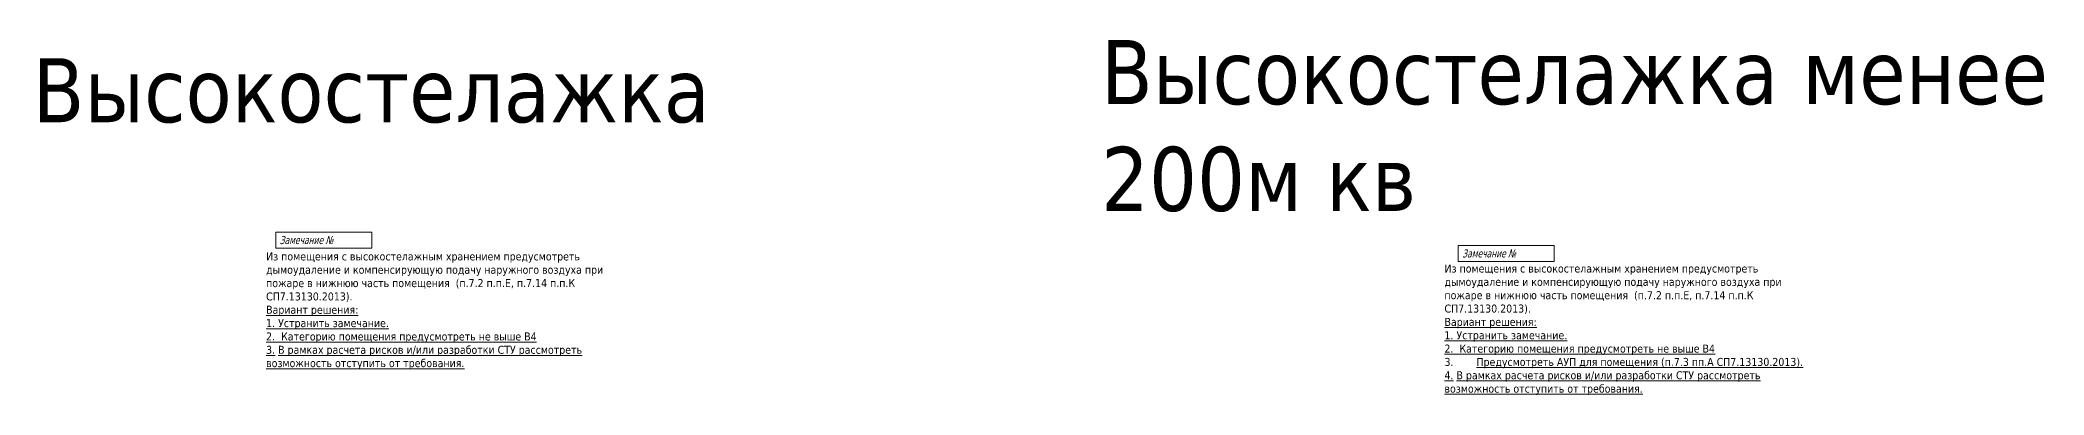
# Model space of a CAD drawing. Header units: millimetres. Extents: x -783640 to 8156175, y -1575894 to 1845315.
# Drawn here: x 1618140 to 1768427, y 470169 to 496762 of the extents above; entities that cross this region are included whole.
import ezdxf

# ---------------------------------------------------------------- set-up
doc = ezdxf.new("R2010")
doc.units = ezdxf.units.MM
doc.layers.add('экспертиза ДУ', color=1, linetype='Continuous', lineweight=0)
doc.layers.add('экспертиза ДУ пояснения', color=6, linetype='Continuous', lineweight=0)
doc.styles.add('ЭКСПЕРТИЗА', font='tahoma.ttf')

msp = doc.modelspace()

# ---------------------------------------------------------------- linework, layer by layer
at = {"layer": 'экспертиза ДУ'}
for points in [[(1635809, 482376), (1643009, 482376), (1643009, 481176), (1635809, 481176), (1635809, 482376)], [(1724503, 481372), (1731703, 481372), (1731703, 480172), (1724503, 480172), (1724503, 481372)]]:
    msp.add_lwpolyline(points, dxfattribs=at)

# ---------------------------------------------------------------- texts
at = {"layer": 'экспертиза ДУ', "style": 'ЭКСПЕРТИЗА', "oblique": 14.99998, "width": 0.8}
for p in [(1636109, 481476), (1724803, 480472)]:
    msp.add_text('Замечание № ', height=600, dxfattribs=at).set_placement(p)
at = {"layer": 'экспертиза ДУ', "color": 6, "ltscale": 100, "char_height": 600, "width": 26264.8, "attachment_point": 1, "style": 'ЭКСПЕРТИЗА'}
for s, insert in [('\\A1;{\\C256;Из помещения с высокостелажным хранением предусмотреть дымоудаление \\A0;и компенсирующую подачу наружного воздуха при пожаре в нижнюю часть \\A1;помещения  (п.7.2 п.п.Е, п.7.14 п.п.К СП7.13130.2013).\\P\\L\\C6;Вариант решения:\\P1. Устранить замечание.\\P\\H0.99996x;2.  Категорию помещения предусмотреть не выше В4\\P\\A0;\\H0.99996x;3\\A1;. В рамках расчета рисков и/или разработки СТУ рассмотреть возможность отступить от требования.}', (1635091, 480850)), ('\\A1;{\\C256;Из помещения с высокостелажным хранением предусмотреть дымоудаление \\A0;и компенсирующую подачу наружного воздуха при пожаре в нижнюю часть \\A1;помещения  (п.7.2 п.п.Е, п.7.14 п.п.К СП7.13130.2013).\\P\\L\\C6;Вариант решения:\\P1. Устранить замечание.\\P\\H0.99996x;2.  Категорию помещения предусмотреть не выше В4\\P\\H1.00004x;\\l3.^I\\LПредусмотреть АУП для помещения (п.7.3 пп.А СП7.13130.2013).\\H0.99996x;\\P\\A0;\\H0.99996x;4\\A1;. В рамках расчета рисков и/или разработки СТУ рассмотреть возможность отступить от требования.}', (1723467, 479941))]:
    msp.add_mtext(s, dxfattribs=dict(at, insert=insert))
at = {"layer": 'экспертиза ДУ пояснения', "color": 30, "lineweight": 0, "char_height": 4800, "width": 83148.89, "attachment_point": 1, "style": 'ЭКСПЕРТИЗА'}
for s, insert in [('Высокостелажка менее 200м кв', (1697709, 496762, 0)), ('Высокостелажка', (1617584, 495407, 0))]:
    msp.add_mtext(s, dxfattribs=dict(at, insert=insert))

doc.saveas('drawing.dxf')
